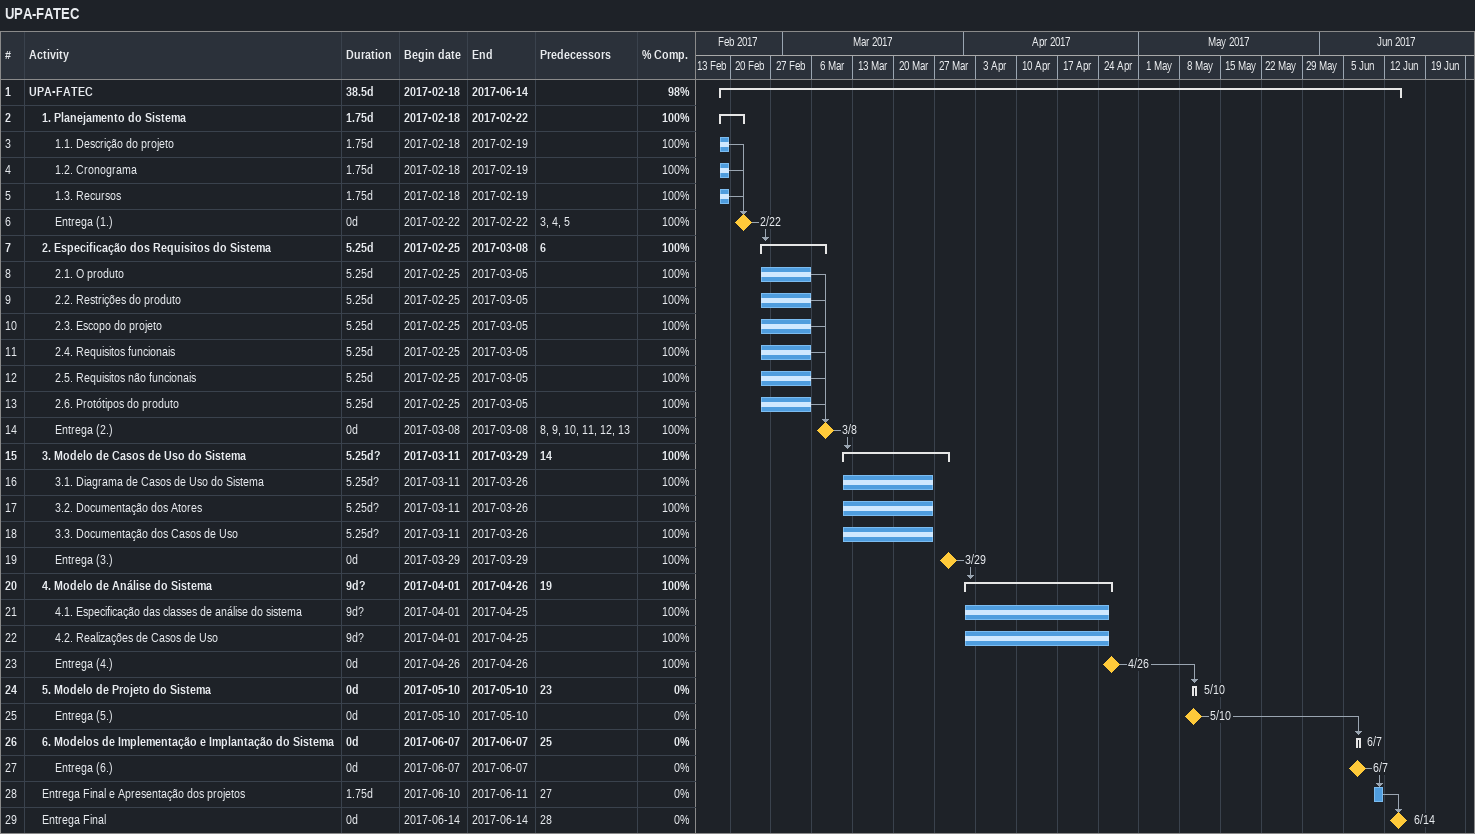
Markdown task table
UPA-FATEC

| ID | Level | Task | Duration | Start | Finish | Predecessors | % complete |
|---|---|---|---|---|---|---|---|
| 1 | 1 | **UPA-FATEC** | 38.5d | 2017-02-18 | 2017-06-14 |  | 98 |
| 2 | 2 | **1. Planejamento do Sistema** | 1.75d | 2017-02-18 | 2017-02-22 |  | 100 |
| 3 | 3 | 1.1. Descrição do projeto | 1.75d | 2017-02-18 | 2017-02-19 |  | 100 |
| 4 | 3 | 1.2. Cronograma | 1.75d | 2017-02-18 | 2017-02-19 |  | 100 |
| 5 | 3 | 1.3. Recursos | 1.75d | 2017-02-18 | 2017-02-19 |  | 100 |
| 6 | 3 | Entrega (1.) | 0d | 2017-02-22 | 2017-02-22 | 3, 4, 5 | 100 |
| 7 | 2 | **2. Especificação dos Requisitos do Sistema** | 5.25d | 2017-02-25 | 2017-03-08 | 6 | 100 |
| 8 | 3 | 2.1. O produto | 5.25d | 2017-02-25 | 2017-03-05 |  | 100 |
| 9 | 3 | 2.2. Restrições do produto | 5.25d | 2017-02-25 | 2017-03-05 |  | 100 |
| 10 | 3 | 2.3. Escopo do projeto | 5.25d | 2017-02-25 | 2017-03-05 |  | 100 |
| 11 | 3 | 2.4. Requisitos funcionais | 5.25d | 2017-02-25 | 2017-03-05 |  | 100 |
| 12 | 3 | 2.5. Requisitos não funcionais | 5.25d | 2017-02-25 | 2017-03-05 |  | 100 |
| 13 | 3 | 2.6. Protótipos do produto | 5.25d | 2017-02-25 | 2017-03-05 |  | 100 |
| 14 | 3 | Entrega (2.) | 0d | 2017-03-08 | 2017-03-08 | 8, 9, 10, 11, 12, 13 | 100 |
| 15 | 2 | **3. Modelo de Casos de Uso do Sistema** | 5.25d? | 2017-03-11 | 2017-03-29 | 14 | 100 |
| 16 | 3 | 3.1. Diagrama de Casos de Uso do Sistema | 5.25d? | 2017-03-11 | 2017-03-26 |  | 100 |
| 17 | 3 | 3.2. Documentação dos Atores | 5.25d? | 2017-03-11 | 2017-03-26 |  | 100 |
| 18 | 3 | 3.3. Documentação dos Casos de Uso | 5.25d? | 2017-03-11 | 2017-03-26 |  | 100 |
| 19 | 3 | Entrega (3.) | 0d | 2017-03-29 | 2017-03-29 |  | 100 |
| 20 | 2 | **4. Modelo de Análise do Sistema** | 9d? | 2017-04-01 | 2017-04-26 | 19 | 100 |
| 21 | 3 | 4.1. Especificação das classes de análise do sistema | 9d? | 2017-04-01 | 2017-04-25 |  | 100 |
| 22 | 3 | 4.2. Realizações de Casos de Uso | 9d? | 2017-04-01 | 2017-04-25 |  | 100 |
| 23 | 3 | Entrega (4.) | 0d | 2017-04-26 | 2017-04-26 |  | 100 |
| 24 | 2 | **5. Modelo de Projeto do Sistema** | 0d | 2017-05-10 | 2017-05-10 | 23 | 0 |
| 25 | 3 | Entrega (5.) | 0d | 2017-05-10 | 2017-05-10 |  | 0 |
| 26 | 2 | **6. Modelos de Implementação e Implantação do Sistema** | 0d | 2017-06-07 | 2017-06-07 | 25 | 0 |
| 27 | 3 | Entrega (6.) | 0d | 2017-06-07 | 2017-06-07 |  | 0 |
| 28 | 2 | Entrega Final e Apresentação dos projetos | 1.75d | 2017-06-10 | 2017-06-11 | 27 | 0 |
| 29 | 2 | Entrega Final | 0d | 2017-06-14 | 2017-06-14 | 28 | 0 |
